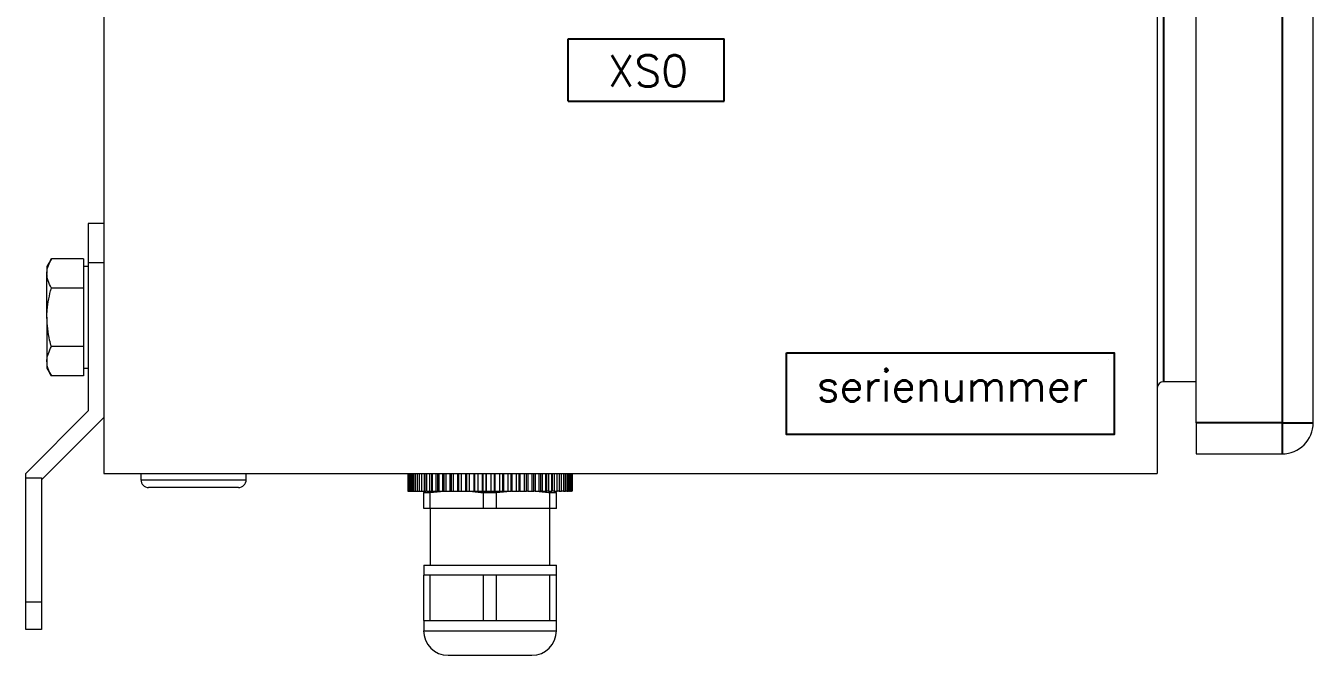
# Model space of a CAD drawing. Extents: x 4137 to 28680, y 2446 to 6814.
# Drawn here: x 10295.8 to 10460.8, y 4734.3 to 4814.9 of the extents above; entities that cross this region are included whole.
import ezdxf
from ezdxf.enums import TextEntityAlignment as Align

# ---------------------------------------------------------------- set-up
doc = ezdxf.new("R2010")
doc.units = 0
doc.header["$LTSCALE"] = 0.5
doc.layers.get('0').update_dxf_attribs({"linetype": 'CONTINUOUS'})
doc.layers.add('DIM', color=5, linetype='CONTINUOUS')
doc.layers.add('VOL', color=2, linetype='CONTINUOUS')
doc.styles.get("Standard").update_dxf_attribs({"font": 'simplex.shx'})

msp = doc.modelspace()

# ---------------------------------------------------------------- linework, layer by layer
at = {"color": 7, "linetype": 'Continuous', "lineweight": 15}
for p, q in [((10305.83, 5057.59), (10305.83, 4757.59)), ((10305.83, 5057.59), (10305.83, 4757.59)), ((10440.83, 5057.59), (10440.83, 4757.59)), ((10440.83, 5057.59), (10440.83, 4757.59)), ((10445.83, 4764.09), (10445.83, 5051.09)), ((10445.83, 4764.09), (10445.83, 5051.09)), ((10460.83, 4764.09), (10460.83, 5051.09)), ((10460.83, 4764.09), (10460.83, 5051.09)), ((10305.83, 4789.59), (10303.83, 4789.59)), ((10303.83, 4789.59), (10303.83, 4784.59)), ((10305.83, 4789.59), (10303.83, 4789.59)), ((10303.83, 4789.59), (10303.83, 4784.59)), ((10299.11, 4785.1), (10298.53, 4784.09)), ((10299.11, 4785.1), (10298.53, 4784.09)), ((10303.23, 4785.1), (10299.11, 4785.1)), ((10303.23, 4785.1), (10299.11, 4785.1)), ((10303.23, 4785.1), (10303.23, 4783.22)), ((10303.23, 4785.1), (10303.23, 4783.22)), ((10298.53, 4784.09), (10298.53, 4783.22)), ((10298.53, 4784.09), (10298.53, 4783.22)), ((10303.83, 4784.09), (10303.23, 4784.09)), ((10303.83, 4784.09), (10303.23, 4784.09)), ((10303.83, 4784.59), (10303.83, 4765.59)), ((10305.83, 4784.59), (10303.83, 4784.59)), ((10303.83, 4784.59), (10303.83, 4765.59)), ((10305.83, 4784.59), (10303.83, 4784.59)), ((10298.53, 4777.59), (10298.53, 4783.22)), ((10298.53, 4777.59), (10298.53, 4783.22)), ((10303.23, 4783.22), (10303.23, 4781.34)), ((10303.23, 4783.22), (10303.23, 4781.34)), ((10303.23, 4781.34), (10299.11, 4781.34)), ((10303.23, 4781.34), (10299.11, 4781.34)), ((10303.23, 4781.34), (10303.23, 4777.59)), ((10303.23, 4781.34), (10303.23, 4777.59)), ((10298.53, 4777.59), (10298.53, 4771.96)), ((10298.53, 4777.59), (10298.53, 4771.96)), ((10303.23, 4777.59), (10303.23, 4773.84)), ((10303.23, 4777.59), (10303.23, 4773.84)), ((10303.23, 4773.84), (10299.11, 4773.84)), ((10303.23, 4773.84), (10299.11, 4773.84)), ((10303.23, 4773.84), (10303.23, 4771.96)), ((10303.23, 4773.84), (10303.23, 4771.96)), ((10298.53, 4771.96), (10298.53, 4771.09)), ((10298.53, 4771.96), (10298.53, 4771.09)), ((10303.23, 4771.96), (10303.23, 4770.09)), ((10303.23, 4771.96), (10303.23, 4770.09)), ((10298.53, 4771.09), (10299.11, 4770.09)), ((10298.53, 4771.09), (10299.11, 4770.09)), ((10303.23, 4771.09), (10303.83, 4771.09)), ((10303.23, 4771.09), (10303.83, 4771.09)), ((10303.23, 4770.09), (10299.11, 4770.09)), ((10303.23, 4770.09), (10299.11, 4770.09)), ((10445.83, 4769.34), (10441.63, 4769.34)), ((10445.83, 4769.34), (10441.63, 4769.34)), ((10303.83, 4765.59), (10295.83, 4757.59)), ((10303.83, 4765.59), (10295.83, 4757.59)), ((10305.83, 4764.76), (10297.83, 4756.76)), ((10305.83, 4764.76), (10297.83, 4756.76)), ((10445.83, 4764.09), (10445.83, 4760.09)), ((10445.83, 4764.09), (10445.83, 4760.09)), ((10445.83, 4760.09), (10456.83, 4760.09)), ((10445.83, 4760.09), (10456.83, 4760.09)), ((10295.83, 4757.04), (10295.83, 4757.59)), ((10295.83, 4757.04), (10295.83, 4757.59)), ((10295.83, 4757.04), (10297.83, 4757.04)), ((10295.83, 4741.1), (10295.83, 4757.04)), ((10295.83, 4757.04), (10297.83, 4757.04)), ((10295.83, 4741.1), (10295.83, 4757.04)), ((10297.83, 4757.04), (10297.83, 4756.76)), ((10297.83, 4757.04), (10297.83, 4756.76)), ((10305.83, 4757.59), (10440.83, 4757.59)), ((10305.83, 4757.59), (10440.83, 4757.59)), ((10310.58, 4757.59), (10310.58, 4756.79)), ((10310.58, 4757.59), (10310.58, 4756.79)), ((10324.08, 4756.79), (10324.08, 4757.59)), ((10324.08, 4756.79), (10324.08, 4757.59)), ((10344.81, 4757.59), (10344.81, 4755.3)), ((10344.81, 4757.59), (10344.81, 4755.3)), ((10344.82, 4757.59), (10344.82, 4755.3)), ((10344.82, 4757.59), (10344.82, 4755.3)), ((10344.9, 4755.3), (10344.9, 4757.59)), ((10344.9, 4755.3), (10344.9, 4757.59)), ((10344.94, 4757.59), (10344.94, 4755.3)), ((10344.94, 4757.59), (10344.94, 4755.3)), ((10345.08, 4755.3), (10345.08, 4757.59)), ((10345.08, 4755.3), (10345.08, 4757.59)), ((10345.18, 4757.59), (10345.18, 4755.3)), ((10345.18, 4757.59), (10345.18, 4755.3)), ((10345.38, 4755.3), (10345.38, 4757.59)), ((10345.38, 4755.3), (10345.38, 4757.59)), ((10345.52, 4757.59), (10345.52, 4755.3)), ((10345.52, 4757.59), (10345.52, 4755.3)), ((10345.79, 4755.3), (10345.79, 4757.59)), ((10345.79, 4755.3), (10345.79, 4757.59)), ((10345.98, 4757.59), (10345.98, 4755.3)), ((10345.98, 4757.59), (10345.98, 4755.3)), ((10346.31, 4755.3), (10346.31, 4757.59)), ((10346.31, 4755.3), (10346.31, 4757.59)), ((10346.53, 4757.59), (10346.53, 4755.3)), ((10346.53, 4757.59), (10346.53, 4755.3)), ((10346.54, 4757.59), (10346.54, 4755.3)), ((10346.54, 4757.59), (10346.54, 4755.3)), ((10346.92, 4755.3), (10346.92, 4757.59)), ((10346.92, 4755.3), (10346.92, 4757.59)), ((10347.12, 4757.59), (10347.12, 4755.3)), ((10347.12, 4757.59), (10347.12, 4755.3)), ((10347.19, 4757.59), (10347.19, 4755.3)), ((10347.19, 4757.59), (10347.19, 4755.3)), ((10347.62, 4755.3), (10347.62, 4757.59)), ((10347.62, 4755.3), (10347.62, 4757.59)), ((10347.81, 4757.59), (10347.81, 4755.3)), ((10347.81, 4757.59), (10347.81, 4755.3)), ((10347.93, 4757.59), (10347.93, 4755.3)), ((10347.93, 4757.59), (10347.93, 4755.3)), ((10348.41, 4755.3), (10348.41, 4757.59)), ((10348.41, 4755.3), (10348.41, 4757.59)), ((10348.58, 4757.59), (10348.58, 4755.3)), ((10348.58, 4757.59), (10348.58, 4755.3)), ((10348.75, 4757.59), (10348.75, 4755.3)), ((10348.75, 4757.59), (10348.75, 4755.3)), ((10349.28, 4755.3), (10349.28, 4757.59)), ((10349.28, 4755.3), (10349.28, 4757.59)), ((10349.42, 4757.59), (10349.42, 4755.3)), ((10349.42, 4757.59), (10349.42, 4755.3)), ((10349.65, 4757.59), (10349.65, 4755.3)), ((10349.65, 4757.59), (10349.65, 4755.3)), ((10350.21, 4755.3), (10350.21, 4757.59)), ((10350.21, 4755.3), (10350.21, 4757.59)), ((10350.33, 4757.59), (10350.33, 4755.3)), ((10350.33, 4757.59), (10350.33, 4755.3)), ((10350.61, 4757.59), (10350.61, 4755.3)), ((10350.61, 4757.59), (10350.61, 4755.3)), ((10351.19, 4755.3), (10351.19, 4757.59)), ((10351.19, 4755.3), (10351.19, 4757.59)), ((10351.3, 4757.59), (10351.3, 4755.3)), ((10351.3, 4757.59), (10351.3, 4755.3)), ((10351.62, 4757.59), (10351.62, 4755.3)), ((10351.62, 4757.59), (10351.62, 4755.3)), ((10352.23, 4755.3), (10352.23, 4757.59)), ((10352.23, 4755.3), (10352.23, 4757.59)), ((10352.3, 4757.59), (10352.3, 4755.3)), ((10352.3, 4757.59), (10352.3, 4755.3)), ((10352.67, 4757.59), (10352.67, 4755.3)), ((10352.67, 4757.59), (10352.67, 4755.3)), ((10353.29, 4755.3), (10353.29, 4757.59)), ((10353.29, 4755.3), (10353.29, 4757.59)), ((10353.34, 4757.59), (10353.34, 4755.3)), ((10353.34, 4757.59), (10353.34, 4755.3)), ((10353.75, 4757.59), (10353.75, 4755.3)), ((10353.75, 4757.59), (10353.75, 4755.3)), ((10354.38, 4755.3), (10354.38, 4757.59)), ((10354.38, 4755.3), (10354.38, 4757.59)), ((10354.41, 4757.59), (10354.41, 4755.3)), ((10354.41, 4757.59), (10354.41, 4755.3)), ((10354.84, 4757.59), (10354.84, 4755.3)), ((10354.84, 4755.3), (10354.84, 4757.59)), ((10354.84, 4757.59), (10354.84, 4755.3)), ((10354.84, 4755.3), (10354.84, 4757.59)), ((10355.48, 4755.3), (10355.48, 4757.59)), ((10355.48, 4755.3), (10355.48, 4757.59)), ((10355.91, 4755.3), (10355.91, 4757.59)), ((10355.91, 4755.3), (10355.91, 4757.59)), ((10355.95, 4757.59), (10355.95, 4755.3)), ((10355.95, 4757.59), (10355.95, 4755.3)), ((10356.58, 4755.3), (10356.58, 4757.59)), ((10356.58, 4755.3), (10356.58, 4757.59)), ((10356.98, 4755.3), (10356.98, 4757.59)), ((10356.98, 4755.3), (10356.98, 4757.59)), ((10357.04, 4757.59), (10357.04, 4755.3)), ((10357.04, 4757.59), (10357.04, 4755.3)), ((10357.66, 4755.3), (10357.66, 4757.59)), ((10357.66, 4755.3), (10357.66, 4757.59)), ((10358.03, 4755.3), (10358.03, 4757.59)), ((10358.03, 4755.3), (10358.03, 4757.59)), ((10358.12, 4757.59), (10358.12, 4755.3)), ((10358.12, 4757.59), (10358.12, 4755.3)), ((10358.72, 4755.3), (10358.72, 4757.59)), ((10358.72, 4755.3), (10358.72, 4757.59)), ((10359.05, 4755.3), (10359.05, 4757.59)), ((10359.05, 4755.3), (10359.05, 4757.59)), ((10359.16, 4757.59), (10359.16, 4755.3)), ((10359.16, 4757.59), (10359.16, 4755.3)), ((10359.74, 4755.3), (10359.74, 4757.59)), ((10359.74, 4755.3), (10359.74, 4757.59)), ((10360.02, 4755.3), (10360.02, 4757.59)), ((10360.02, 4755.3), (10360.02, 4757.59)), ((10360.17, 4757.59), (10360.17, 4755.3)), ((10360.17, 4757.59), (10360.17, 4755.3)), ((10360.71, 4755.3), (10360.71, 4757.59)), ((10360.71, 4755.3), (10360.71, 4757.59)), ((10360.95, 4755.3), (10360.95, 4757.59)), ((10360.95, 4755.3), (10360.95, 4757.59)), ((10361.12, 4757.59), (10361.12, 4755.3)), ((10361.12, 4757.59), (10361.12, 4755.3)), ((10361.63, 4755.3), (10361.63, 4757.59)), ((10361.63, 4755.3), (10361.63, 4757.59)), ((10361.82, 4755.3), (10361.82, 4757.59)), ((10361.82, 4755.3), (10361.82, 4757.59)), ((10362, 4757.59), (10362, 4755.3)), ((10362, 4757.59), (10362, 4755.3)), ((10362.47, 4755.3), (10362.47, 4757.59)), ((10362.47, 4755.3), (10362.47, 4757.59)), ((10362.61, 4755.3), (10362.61, 4757.59)), ((10362.61, 4755.3), (10362.61, 4757.59)), ((10362.82, 4757.59), (10362.82, 4755.3)), ((10362.82, 4757.59), (10362.82, 4755.3)), ((10363.24, 4755.3), (10363.24, 4757.59)), ((10363.24, 4755.3), (10363.24, 4757.59)), ((10363.32, 4755.3), (10363.32, 4757.59)), ((10363.32, 4755.3), (10363.32, 4757.59)), ((10363.55, 4757.59), (10363.55, 4755.3)), ((10363.55, 4757.59), (10363.55, 4755.3)), ((10363.92, 4755.3), (10363.92, 4757.59)), ((10363.92, 4755.3), (10363.92, 4757.59)), ((10363.95, 4755.3), (10363.95, 4757.59)), ((10363.95, 4755.3), (10363.95, 4757.59)), ((10364.19, 4757.59), (10364.19, 4755.3)), ((10364.19, 4757.59), (10364.19, 4755.3)), ((10364.5, 4755.3), (10364.5, 4757.59)), ((10364.5, 4755.3), (10364.5, 4757.59)), ((10364.74, 4757.59), (10364.74, 4755.3)), ((10364.74, 4757.59), (10364.74, 4755.3)), ((10364.99, 4755.3), (10364.99, 4757.59)), ((10364.99, 4755.3), (10364.99, 4757.59)), ((10365.18, 4757.59), (10365.18, 4755.3)), ((10365.18, 4757.59), (10365.18, 4755.3)), ((10365.37, 4755.3), (10365.37, 4757.59)), ((10365.37, 4755.3), (10365.37, 4757.59)), ((10365.51, 4757.59), (10365.51, 4755.3)), ((10365.51, 4757.59), (10365.51, 4755.3)), ((10365.64, 4755.3), (10365.64, 4757.59)), ((10365.64, 4755.3), (10365.64, 4757.59)), ((10365.74, 4757.59), (10365.74, 4755.3)), ((10365.74, 4757.59), (10365.74, 4755.3)), ((10365.79, 4755.3), (10365.79, 4757.59)), ((10365.79, 4755.3), (10365.79, 4757.59)), ((10365.85, 4757.59), (10365.85, 4755.3)), ((10365.85, 4757.59), (10365.85, 4755.3)), ((10297.83, 4756.76), (10297.83, 4741.1)), ((10297.83, 4756.76), (10297.83, 4741.1)), ((10344.81, 4755.3), (10344.82, 4755.3)), ((10344.81, 4755.3), (10344.82, 4755.3)), ((10344.82, 4755.3), (10344.9, 4755.3)), ((10344.82, 4755.3), (10344.9, 4755.3)), ((10344.9, 4755.3), (10344.94, 4755.3)), ((10344.9, 4755.3), (10344.94, 4755.3)), ((10344.94, 4755.3), (10345.08, 4755.3)), ((10344.94, 4755.3), (10345.08, 4755.3)), ((10345.08, 4755.3), (10345.18, 4755.3)), ((10345.08, 4755.3), (10345.18, 4755.3)), ((10345.18, 4755.3), (10345.38, 4755.3)), ((10345.18, 4755.3), (10345.38, 4755.3)), ((10345.38, 4755.3), (10345.52, 4755.3)), ((10345.38, 4755.3), (10345.52, 4755.3)), ((10345.52, 4755.3), (10345.79, 4755.3)), ((10345.52, 4755.3), (10345.79, 4755.3)), ((10345.79, 4755.3), (10345.98, 4755.3)), ((10345.79, 4755.3), (10345.98, 4755.3)), ((10345.98, 4755.3), (10346.31, 4755.3)), ((10345.98, 4755.3), (10346.31, 4755.3)), ((10346.31, 4755.3), (10346.53, 4755.3)), ((10346.31, 4755.3), (10346.53, 4755.3)), ((10346.54, 4755.3), (10346.92, 4755.3)), ((10346.54, 4755.3), (10346.92, 4755.3)), ((10346.92, 4755.3), (10347.12, 4755.3)), ((10346.92, 4755.3), (10347.12, 4755.3)), ((10347.19, 4755.3), (10347.62, 4755.3)), ((10347.19, 4755.3), (10347.62, 4755.3)), ((10347.62, 4755.3), (10347.81, 4755.3)), ((10347.62, 4755.3), (10347.81, 4755.3)), ((10347.65, 4755.13), (10349.44, 4755.3)), ((10347.65, 4755.13), (10349.44, 4755.3)), ((10347.81, 4755.3), (10347.93, 4755.3)), ((10347.81, 4755.3), (10347.93, 4755.3)), ((10347.93, 4755.3), (10348.41, 4755.3)), ((10347.93, 4755.3), (10348.41, 4755.3)), ((10348.41, 4755.3), (10348.58, 4755.3)), ((10348.41, 4755.3), (10348.58, 4755.3)), ((10348.58, 4755.3), (10348.75, 4755.3)), ((10348.58, 4755.3), (10348.75, 4755.3)), ((10348.75, 4755.3), (10349.28, 4755.3)), ((10348.75, 4755.3), (10349.28, 4755.3)), ((10349.28, 4755.3), (10349.42, 4755.3)), ((10349.28, 4755.3), (10349.42, 4755.3)), ((10349.42, 4755.3), (10349.65, 4755.3)), ((10349.42, 4755.3), (10349.65, 4755.3)), ((10349.65, 4755.3), (10350.21, 4755.3)), ((10349.65, 4755.3), (10350.21, 4755.3)), ((10350.21, 4755.3), (10350.33, 4755.3)), ((10350.21, 4755.3), (10350.33, 4755.3)), ((10350.33, 4755.3), (10350.72, 4755.3)), ((10350.33, 4755.3), (10350.72, 4755.3)), ((10350.61, 4755.3), (10351.19, 4755.3)), ((10350.61, 4755.3), (10351.19, 4755.3)), ((10351.19, 4755.3), (10351.3, 4755.3)), ((10351.19, 4755.3), (10351.3, 4755.3)), ((10351.3, 4755.3), (10351.7, 4755.3)), ((10351.3, 4755.3), (10351.7, 4755.3)), ((10351.62, 4755.3), (10352.23, 4755.3)), ((10351.62, 4755.3), (10352.23, 4755.3)), ((10352.23, 4755.3), (10352.3, 4755.3)), ((10352.23, 4755.3), (10352.3, 4755.3)), ((10352.3, 4755.3), (10352.72, 4755.3)), ((10352.3, 4755.3), (10352.72, 4755.3)), ((10352.67, 4755.3), (10353.29, 4755.3)), ((10352.67, 4755.3), (10353.29, 4755.3)), ((10353.29, 4755.3), (10353.34, 4755.3)), ((10353.29, 4755.3), (10353.34, 4755.3)), ((10353.34, 4755.3), (10353.77, 4755.3)), ((10353.34, 4755.3), (10353.77, 4755.3)), ((10353.75, 4755.3), (10354.38, 4755.3)), ((10353.75, 4755.3), (10354.38, 4755.3)), ((10354.38, 4755.3), (10354.41, 4755.3)), ((10354.38, 4755.3), (10354.41, 4755.3)), ((10354.41, 4755.3), (10354.84, 4755.3)), ((10354.41, 4755.3), (10354.84, 4755.3)), ((10354.84, 4755.3), (10355.48, 4755.3)), ((10354.84, 4755.3), (10354.84, 4755.3)), ((10354.84, 4755.3), (10355.48, 4755.3)), ((10354.84, 4755.3), (10354.84, 4755.3)), ((10355.48, 4755.3), (10355.91, 4755.3)), ((10355.48, 4755.3), (10355.91, 4755.3)), ((10355.95, 4755.3), (10355.91, 4755.3)), ((10355.95, 4755.3), (10355.91, 4755.3)), ((10355.95, 4755.3), (10356.58, 4755.3)), ((10355.95, 4755.3), (10356.58, 4755.3)), ((10356.15, 4755.13), (10357.94, 4755.3)), ((10356.15, 4755.13), (10357.94, 4755.3)), ((10356.55, 4755.3), (10356.98, 4755.3)), ((10356.55, 4755.3), (10356.98, 4755.3)), ((10357.04, 4755.3), (10356.98, 4755.3)), ((10357.04, 4755.3), (10356.98, 4755.3)), ((10357.04, 4755.3), (10357.66, 4755.3)), ((10357.04, 4755.3), (10357.66, 4755.3)), ((10357.61, 4755.3), (10358.03, 4755.3)), ((10357.61, 4755.3), (10358.03, 4755.3)), ((10358.12, 4755.3), (10358.03, 4755.3)), ((10358.12, 4755.3), (10358.03, 4755.3)), ((10358.12, 4755.3), (10358.72, 4755.3)), ((10358.12, 4755.3), (10358.72, 4755.3)), ((10358.64, 4755.3), (10359.05, 4755.3)), ((10358.64, 4755.3), (10359.05, 4755.3)), ((10359.16, 4755.3), (10359.05, 4755.3)), ((10359.16, 4755.3), (10359.05, 4755.3)), ((10359.16, 4755.3), (10359.74, 4755.3)), ((10359.16, 4755.3), (10359.74, 4755.3)), ((10359.63, 4755.3), (10360.02, 4755.3)), ((10359.63, 4755.3), (10360.02, 4755.3)), ((10360.17, 4755.3), (10360.02, 4755.3)), ((10360.17, 4755.3), (10360.02, 4755.3)), ((10360.17, 4755.3), (10360.71, 4755.3)), ((10360.17, 4755.3), (10360.71, 4755.3)), ((10360.58, 4755.3), (10360.95, 4755.3)), ((10360.58, 4755.3), (10360.95, 4755.3)), ((10361.12, 4755.3), (10360.95, 4755.3)), ((10361.12, 4755.3), (10360.95, 4755.3)), ((10361.12, 4755.3), (10361.63, 4755.3)), ((10361.12, 4755.3), (10361.63, 4755.3)), ((10361.63, 4755.3), (10361.82, 4755.3)), ((10361.63, 4755.3), (10361.82, 4755.3)), ((10362, 4755.3), (10361.82, 4755.3)), ((10362, 4755.3), (10361.82, 4755.3)), ((10362, 4755.3), (10362.47, 4755.3)), ((10362, 4755.3), (10362.47, 4755.3)), ((10362.47, 4755.3), (10362.61, 4755.3)), ((10362.47, 4755.3), (10362.61, 4755.3)), ((10362.82, 4755.3), (10362.61, 4755.3)), ((10362.82, 4755.3), (10362.61, 4755.3)), ((10362.82, 4755.3), (10363.24, 4755.3)), ((10362.82, 4755.3), (10363.24, 4755.3)), ((10363.55, 4755.3), (10363.32, 4755.3)), ((10363.55, 4755.3), (10363.32, 4755.3)), ((10363.55, 4755.3), (10363.92, 4755.3)), ((10363.55, 4755.3), (10363.92, 4755.3)), ((10364.19, 4755.3), (10363.95, 4755.3)), ((10364.19, 4755.3), (10363.95, 4755.3)), ((10364.19, 4755.3), (10364.5, 4755.3)), ((10364.19, 4755.3), (10364.5, 4755.3)), ((10364.74, 4755.3), (10364.5, 4755.3)), ((10364.74, 4755.3), (10364.5, 4755.3)), ((10364.74, 4755.3), (10364.99, 4755.3)), ((10364.74, 4755.3), (10364.99, 4755.3)), ((10365.18, 4755.3), (10364.99, 4755.3)), ((10365.18, 4755.3), (10364.99, 4755.3)), ((10365.18, 4755.3), (10365.37, 4755.3)), ((10365.18, 4755.3), (10365.37, 4755.3)), ((10365.51, 4755.3), (10365.37, 4755.3)), ((10365.51, 4755.3), (10365.37, 4755.3)), ((10365.51, 4755.3), (10365.64, 4755.3)), ((10365.51, 4755.3), (10365.64, 4755.3)), ((10365.74, 4755.3), (10365.64, 4755.3)), ((10365.74, 4755.3), (10365.64, 4755.3)), ((10365.74, 4755.3), (10365.79, 4755.3)), ((10365.74, 4755.3), (10365.79, 4755.3)), ((10365.85, 4755.3), (10365.79, 4755.3)), ((10365.85, 4755.3), (10365.79, 4755.3)), ((10346.83, 4755.13), (10347.65, 4755.13)), ((10346.83, 4753.09), (10346.83, 4755.13)), ((10346.83, 4755.13), (10347.65, 4755.13)), ((10346.83, 4753.09), (10346.83, 4755.13)), ((10347.65, 4753.09), (10347.65, 4755.13)), ((10347.65, 4753.09), (10347.65, 4755.13)), ((10354.51, 4753.09), (10354.51, 4755.13)), ((10354.51, 4755.13), (10356.15, 4755.13)), ((10354.51, 4753.09), (10354.51, 4755.13)), ((10354.51, 4755.13), (10356.15, 4755.13)), ((10356.15, 4753.09), (10356.15, 4755.13)), ((10356.15, 4753.09), (10356.15, 4755.13)), ((10363.01, 4753.09), (10363.01, 4755.13)), ((10363.01, 4755.13), (10363.83, 4755.13)), ((10363.01, 4753.09), (10363.01, 4755.13)), ((10363.01, 4755.13), (10363.83, 4755.13)), ((10363.83, 4753.09), (10363.83, 4755.13)), ((10363.83, 4753.09), (10363.83, 4755.13)), ((10347.65, 4753.09), (10346.83, 4753.09)), ((10347.65, 4753.09), (10346.83, 4753.09)), ((10354.51, 4753.09), (10347.65, 4753.09)), ((10354.51, 4753.09), (10347.65, 4753.09)), ((10347.67, 4753.09), (10347.67, 4745.85)), ((10347.67, 4753.09), (10347.67, 4745.85)), ((10356.15, 4753.09), (10354.51, 4753.09)), ((10356.15, 4753.09), (10354.51, 4753.09)), ((10363.01, 4753.09), (10356.15, 4753.09)), ((10363.01, 4753.09), (10356.15, 4753.09)), ((10362.99, 4745.85), (10362.99, 4753.09)), ((10362.99, 4745.85), (10362.99, 4753.09)), ((10363.83, 4753.09), (10363.01, 4753.09)), ((10363.83, 4753.09), (10363.01, 4753.09)), ((10346.83, 4745.85), (10346.83, 4744.54)), ((10346.83, 4745.85), (10363.83, 4745.85)), ((10346.83, 4745.85), (10346.83, 4744.54)), ((10346.83, 4745.85), (10363.83, 4745.85)), ((10363.83, 4744.54), (10363.83, 4745.85)), ((10363.83, 4744.54), (10363.83, 4745.85)), ((10346.83, 4738.76), (10346.83, 4744.54)), ((10347.65, 4744.54), (10346.83, 4744.54)), ((10346.83, 4738.76), (10346.83, 4744.54)), ((10347.65, 4744.54), (10346.83, 4744.54)), ((10347.65, 4738.76), (10347.65, 4744.54)), ((10351.08, 4744.54), (10347.65, 4744.54)), ((10347.65, 4738.76), (10347.65, 4744.54)), ((10351.08, 4744.54), (10347.65, 4744.54)), ((10354.51, 4744.54), (10351.08, 4744.54)), ((10354.51, 4744.54), (10351.08, 4744.54)), ((10354.51, 4738.76), (10354.51, 4744.54)), ((10356.15, 4744.54), (10354.51, 4744.54)), ((10354.51, 4738.76), (10354.51, 4744.54)), ((10356.15, 4744.54), (10354.51, 4744.54)), ((10356.15, 4738.76), (10356.15, 4744.54)), ((10359.58, 4744.54), (10356.15, 4744.54)), ((10356.15, 4738.76), (10356.15, 4744.54)), ((10359.58, 4744.54), (10356.15, 4744.54)), ((10363.01, 4744.54), (10359.58, 4744.54)), ((10363.01, 4744.54), (10359.58, 4744.54)), ((10363.01, 4738.76), (10363.01, 4744.54)), ((10363.83, 4744.54), (10363.01, 4744.54)), ((10363.01, 4738.76), (10363.01, 4744.54)), ((10363.83, 4744.54), (10363.01, 4744.54)), ((10363.83, 4738.76), (10363.83, 4744.54)), ((10363.83, 4738.76), (10363.83, 4744.54)), ((10297.83, 4741.1), (10295.83, 4741.1)), ((10295.83, 4737.59), (10295.83, 4741.1)), ((10297.83, 4741.1), (10295.83, 4741.1)), ((10295.83, 4737.59), (10295.83, 4741.1)), ((10297.83, 4741.1), (10297.83, 4737.59)), ((10297.83, 4741.1), (10297.83, 4737.59)), ((10297.83, 4737.59), (10295.83, 4737.59)), ((10297.83, 4737.59), (10295.83, 4737.59)), ((10346.83, 4738.76), (10346.83, 4737.45)), ((10346.83, 4738.76), (10347.65, 4738.76)), ((10346.83, 4738.76), (10346.83, 4737.45)), ((10346.83, 4738.76), (10347.65, 4738.76)), ((10347.65, 4738.76), (10351.08, 4738.76)), ((10347.65, 4738.76), (10351.08, 4738.76)), ((10351.08, 4738.76), (10354.51, 4738.76)), ((10351.08, 4738.76), (10354.51, 4738.76)), ((10354.51, 4738.76), (10356.15, 4738.76)), ((10354.51, 4738.76), (10356.15, 4738.76)), ((10356.15, 4738.76), (10359.58, 4738.76)), ((10356.15, 4738.76), (10359.58, 4738.76)), ((10359.58, 4738.76), (10363.01, 4738.76)), ((10359.58, 4738.76), (10363.01, 4738.76)), ((10363.01, 4738.76), (10363.83, 4738.76)), ((10363.01, 4738.76), (10363.83, 4738.76)), ((10363.83, 4737.45), (10363.83, 4738.76)), ((10363.83, 4737.45), (10363.83, 4738.76)), ((10349.97, 4734.3), (10360.68, 4734.3)), ((10349.97, 4734.3), (10360.68, 4734.3))]:
    msp.add_line(p, q, dxfattribs=at)
at = {"color": 7}
for p, q in [((10365.35, 4805.28), (10365.35, 4813.28)), ((10365.35, 4813.28), (10385.35, 4813.28)), ((10365.35, 4805.28), (10365.35, 4813.28)), ((10365.35, 4813.28), (10385.35, 4813.28)), ((10385.35, 4805.28), (10385.35, 4813.28)), ((10385.35, 4805.28), (10385.35, 4813.28)), ((10365.35, 4805.28), (10385.35, 4805.28)), ((10365.35, 4805.28), (10385.35, 4805.28))]:
    msp.add_line(p, q, dxfattribs=at)
for p, q in [((10385.35, 4813.28), (10385.35, 4813.28)), ((10385.35, 4813.28), (10385.35, 4813.28)), ((10434.57, 4772.2), (10434.57, 4772.2))]:
    msp.add_line(p, q)
at = {"color": 8, "linetype": 'Continuous', "lineweight": 15}
for p, q in [((10310.58, 4756.79), (10324.08, 4756.79)), ((10310.58, 4756.79), (10324.08, 4756.79)), ((10346.83, 4737.45), (10363.83, 4737.45)), ((10346.83, 4737.45), (10363.83, 4737.45))]:
    msp.add_line(p, q, dxfattribs=at)
at = {"color": 7, "linetype": 'Continuous', "lineweight": 15}
for centre, radius, start, end in [((10441.63, 4768.54), 0.8, 90, 180), ((10441.63, 4768.54), 0.8, 90, 180), ((10456.83, 4764.09), 4, 270, 0), ((10456.83, 4764.09), 4, 270, 0), ((10311.58, 4756.79), 1, 180, 270), ((10311.58, 4756.79), 1, 180, 270), ((10323.08, 4756.79), 1, 270, 0), ((10323.08, 4756.79), 1, 270, 0), ((10349.97, 4737.45), 3.15, 180, 270), ((10349.97, 4737.45), 3.15, 180, 270), ((10360.68, 4737.45), 3.15, 270, 0), ((10360.68, 4737.45), 3.15, 270, 0)]:
    msp.add_arc(centre, radius, start, end, dxfattribs=at)
for points, knots in [([(10298.53, 4783.22), (10298.53, 4783.26), (10298.54, 4783.9), (10298.83, 4784.52), (10299.11, 4785.1)], [0, 0, 0, 0, 0.070215, 1, 1, 1, 1]), ([(10298.53, 4783.22), (10298.53, 4783.26), (10298.54, 4783.9), (10298.83, 4784.52), (10299.11, 4785.1)], [0, 0, 0, 0, 0.070215, 1, 1, 1, 1]), ([(10299.11, 4781.34), (10298.95, 4781.65), (10298.62, 4782.26), (10298.56, 4782.9), (10298.53, 4783.22)], [0, 0, 0, 0, 0.495458, 1, 1, 1, 1]), ([(10299.11, 4781.34), (10298.95, 4781.65), (10298.62, 4782.26), (10298.56, 4782.9), (10298.53, 4783.22)], [0, 0, 0, 0, 0.495458, 1, 1, 1, 1]), ([(10298.53, 4777.59), (10298.54, 4777.9), (10298.57, 4779.17), (10298.87, 4780.41), (10299.11, 4781.34)], [0, 0, 0, 0, 0.241851, 1, 1, 1, 1]), ([(10298.53, 4777.59), (10298.54, 4777.9), (10298.57, 4779.17), (10298.87, 4780.41), (10299.11, 4781.34)], [0, 0, 0, 0, 0.241851, 1, 1, 1, 1]), ([(10299.11, 4773.84), (10299.03, 4774.11), (10298.69, 4775.33), (10298.6, 4776.6), (10298.53, 4777.59)], [0, 0, 0, 0, 0.223713, 1, 1, 1, 1]), ([(10299.11, 4773.84), (10299.03, 4774.11), (10298.69, 4775.33), (10298.6, 4776.6), (10298.53, 4777.59)], [0, 0, 0, 0, 0.223713, 1, 1, 1, 1]), ([(10298.53, 4771.96), (10298.53, 4772.01), (10298.54, 4772.64), (10298.83, 4773.26), (10299.11, 4773.84)], [0, 0, 0, 0, 0.0702152, 1, 1, 1, 1]), ([(10298.53, 4771.96), (10298.53, 4772.01), (10298.54, 4772.64), (10298.83, 4773.26), (10299.11, 4773.84)], [0, 0, 0, 0, 0.0702152, 1, 1, 1, 1]), ([(10299.11, 4770.09), (10298.95, 4770.39), (10298.62, 4771), (10298.56, 4771.64), (10298.53, 4771.96)], [0, 0, 0, 0, 0.495459, 1, 1, 1, 1]), ([(10299.11, 4770.09), (10298.95, 4770.39), (10298.62, 4771), (10298.56, 4771.64), (10298.53, 4771.96)], [0, 0, 0, 0, 0.495459, 1, 1, 1, 1]), ([(10323.08, 4755.79), (10323.08, 4755.79), (10321.98, 4755.79), (10318.43, 4755.79), (10316.23, 4755.79), (10312.68, 4755.79), (10311.58, 4755.79), (10311.58, 4755.79)], [0, 0, 0, 0, 0.333333, 0.333333, 0.666667, 0.666667, 1, 1, 1, 1]), ([(10323.08, 4755.79), (10323.08, 4755.79), (10321.98, 4755.79), (10318.43, 4755.79), (10316.23, 4755.79), (10312.68, 4755.79), (10311.58, 4755.79), (10311.58, 4755.79)], [0, 0, 0, 0, 0.333333, 0.333333, 0.666667, 0.666667, 1, 1, 1, 1]), ([(10346.83, 4755.3), (10346.83, 4755.27), (10346.83, 4755.22), (10346.83, 4755.14), (10346.83, 4755.13)], [0, 0, 0, 0, 0.801312, 1, 1, 1, 1]), ([(10346.83, 4755.3), (10346.83, 4755.27), (10346.83, 4755.22), (10346.83, 4755.14), (10346.83, 4755.13)], [0, 0, 0, 0, 0.801312, 1, 1, 1, 1]), ([(10352.72, 4755.3), (10353.19, 4755.27), (10353.79, 4755.22), (10354.39, 4755.14), (10354.51, 4755.13)], [0, 0, 0, 0, 0.801312, 1, 1, 1, 1]), ([(10352.72, 4755.3), (10353.19, 4755.27), (10353.79, 4755.22), (10354.39, 4755.14), (10354.51, 4755.13)], [0, 0, 0, 0, 0.801312, 1, 1, 1, 1]), ([(10361.22, 4755.3), (10361.75, 4755.26), (10362.35, 4755.21), (10362.95, 4755.13), (10363.01, 4755.13)], [0, 0, 0, 0, 0.897934, 1, 1, 1, 1]), ([(10361.22, 4755.3), (10361.75, 4755.26), (10362.35, 4755.21), (10362.95, 4755.13), (10363.01, 4755.13)], [0, 0, 0, 0, 0.897934, 1, 1, 1, 1])]:
    msp.add_open_spline(points, degree=3, knots=knots, dxfattribs=at)
at = {"layer": 'DIM'}
msp.add_lwpolyline([(10393.33, 4773.03), (10435.31, 4773.03), (10435.31, 4762.58), (10393.33, 4762.58)], close=True, dxfattribs=at)
at = {"layer": 'VOL'}
for p, q in [((10456.83, 5051.09), (10456.83, 4764.09)), ((10456.83, 5051.09), (10456.83, 4764.09)), ((10441.63, 5045.84), (10441.63, 4769.34)), ((10441.63, 5045.84), (10441.63, 4769.34)), ((10456.83, 4764.09), (10445.83, 4764.09)), ((10456.83, 4764.09), (10445.83, 4764.09)), ((10456.83, 4764.09), (10456.83, 4760.09)), ((10456.83, 4764.09), (10460.83, 4764.09)), ((10456.83, 4764.09), (10456.83, 4760.09)), ((10456.83, 4764.09), (10460.83, 4764.09))]:
    msp.add_line(p, q, dxfattribs=at)

# ---------------------------------------------------------------- texts
for s, p in [('XS0', (10375.56, 4807.15)), ('XS0', (10375.56, 4807.15)), ('serienummer', (10414.59, 4766.82))]:
    msp.add_text(s, height=4).set_placement(p, align=Align.CENTER)

doc.saveas('drawing.dxf')
